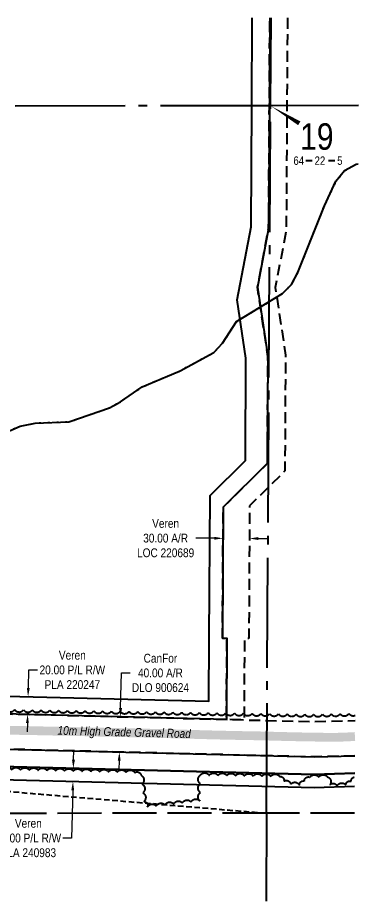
# Model space of a CAD drawing. Extents: x 478322 to 482270, y 6043221 to 6047062.
# Drawn here: x 479275 to 479664, y 6044132 to 6045135 of the extents above; entities that cross this region are included whole.
import ezdxf
from ezdxf.enums import TextEntityAlignment as Align

# ---------------------------------------------------------------- set-up
doc = ezdxf.new("R2010")
doc.units = 0
doc.header["$LTSCALE"] = 5
doc.header["$PDSIZE"] = 0.5
for name, pattern in [('0', [1, 1, 0]), ('foc-ACCESSROAD', [3.75, 2.5, -1.25]), ('foc-QUARTERLINE', [33, 25, -3, 2, -3]), ('foc-TIELINE', [1.875, 1.25, -0.625]), ('foc-TOPO', [1, 0.2, -0.8]), ('foc-UNSURVEYED', [12.5, 10, -2.5]), ('foc-WHEELTRACKS', [2, 0.4, -1.6])]:
    doc.linetypes.add(name, pattern=pattern)
doc.layers.get('Defpoints').update_dxf_attribs({"color": 9})
for name, color, linetype in [('10', 1, 'Continuous'), ('9', 3, 'Continuous'), ('AS-ROADS', 254, 'Continuous'), ('C-AR', 13, 'foc-ACCESSROAD'), ('C-RW', 13, 'Continuous'), ('F-AR', 190, 'foc-ACCESSROAD'), ('L-QSEC', 8, 'foc-QUARTERLINE'), ('L-SECLBL', 7, 'Continuous'), ('L-TIE', 7, 'foc-TIELINE'), ('L-USEC', 7, 'foc-UNSURVEYED'), ('T-BUSH', 110, '0'), ('T-GENERAL', 48, 'foc-TOPO'), ('T-WATER-P3', 160, 'foc-WHEELTRACKS')]:
    doc.layers.add(name, color=color, linetype=linetype)
for name, color, linetype, lineweight in [('C-AR-T', 13, 'Continuous', 9), ('C-RW-T', 13, 'Continuous', 9), ('F-AR-T', 190, 'Continuous', 9)]:
    doc.layers.add(name, color=color, linetype=linetype, lineweight=lineweight)
doc.styles.add('80CG', font='ARIALN.TTF', dxfattribs={"height": 10})
doc.styles.add('80L', font='ARIALN.TTF', dxfattribs={"height": 10})
doc.styles.add('foc-LtypeFont', font='ARIALN.TTF', dxfattribs={"height": 7.35})
doc.styles.add('SIMPLEX', font='ARIALN.TTF')
doc.linetypes.add('foc-TOPO-flowdirection-NOLINE', pattern='A,0,[">",foc-LtypeFont,S=0.3,R=0,X=0,Y=-0.945],-20,[">",foc-LtypeFont,S=0.3,R=0,X=0,Y=-0.945],0', length=20)
doc.dimstyles.new('Compass 5 000', dxfattribs={"dimscale": 5, "dimtxt": 9, "dimasz": 2, "dimexe": 0.2, "dimexo": 0.0625, "dimgap": 0.5, "dimtad": 0, "dimtih": 1, "dimtoh": 1, "dimzin": 0, "dimdsep": 46, "dimtxsty": '80CG', "dimcen": 0.1, "dimse1": 1, "dimse2": 1, "dimclrd": 256, "dimclrt": 256, "dimaunit": 1, "dimadec": 4, "dimazin": 0, "dimtfac": 0.06, "dimtofl": 0, "dimtmove": 0, "dimatfit": 1, "dimfxl": 0.2, "dimtolj": 1, "dimtzin": 0, "dimlwd": -1, "dimarcsym": 0})

# ---------------------------------------------------------------- blocks, each defined once
blk = doc.blocks.new('L-SECLBL')
at = {"layer": '9', "color": 7}
for p, q in [((-5.1, -27.8), (-12.3, -27.8)), ((20.7, -27.8), (13.5, -27.8))]:
    blk.add_line(p, q, dxfattribs=at)
at = {"layer": '10', "color": 2, "style": 'SIMPLEX'}
blk.add_attdef('SEC', text='', height=30, dxfattribs=at).set_placement((0, 0), align=Align.MIDDLE)
at = {"layer": '10', "color": 5, "style": '80L'}
blk.add_attdef('TWP', text='', height=9.5, dxfattribs=at).set_placement((-14.4, -27.4), align=Align.MIDDLE_RIGHT)
blk.add_attdef('RGE', text='', height=9.5, dxfattribs=at).set_placement((3.6, -27.4), align=Align.MIDDLE_CENTER)
blk.add_attdef('MER', text='', height=9.5, dxfattribs=at).set_placement((23.2, -27.4), align=Align.MIDDLE_LEFT)
blk = doc.blocks.new('*D371')
at = {"layer": 'C-AR-T', "transparency": 16777216}
for p, q in [((479498.8, 6044544.2), (479477.9, 6044544.4)), ((479548.8, 6044544), (479558.8, 6044543.9))]:
    blk.add_line(p, q, dxfattribs=at)
for points in [[(479498.9, 6044545.9), (479498.8, 6044542.6), (479508.8, 6044544.2)], [(479548.8, 6044545.6), (479548.8, 6044542.3), (479538.8, 6044544)]]:
    blk.add_solid(points, dxfattribs=at)
at = {"layer": 'Defpoints', "color": 0, "transparency": 16777216}
for p in [(479508.8, 6044544.2), (479508.9, 6044546.4), (479538.8, 6044546.3)]:
    blk.add_point(p, dxfattribs=at)
at = {"layer": 'C-AR-T', "transparency": 16777216, "insert": (479443.6, 6044544.4), "char_height": 10, "attachment_point": 5, "style": '80CG'}
blk.add_mtext('\\A1;Veren\\P30.00 A/R\\PLOC 220689', dxfattribs=at)
blk = doc.blocks.new('*D374')
at = {"layer": 'C-RW-T', "transparency": 16777216}
for p, q in [((479287.6, 6044374.4), (479288.1, 6044394.7)), ((479288.1, 6044394.7), (479298.1, 6044394.7)), ((479286.6, 6044334.3), (479286.3, 6044324.3))]:
    blk.add_line(p, q, dxfattribs=at)
for points in [[(479285.9, 6044374.4), (479289.2, 6044374.3), (479287.3, 6044364.4)], [(479284.9, 6044334.3), (479288.2, 6044334.3), (479286.8, 6044344.3)]]:
    blk.add_solid(points, dxfattribs=at)
at = {"layer": 'Defpoints', "color": 0, "transparency": 16777216}
for p in [(479158.3, 6044367.6), (479287.3, 6044364.4), (479157.8, 6044347.5)]:
    blk.add_point(p, dxfattribs=at)
at = {"layer": 'C-RW-T', "transparency": 16777216, "insert": (479337.6, 6044394.7), "char_height": 10, "attachment_point": 5, "style": '80CG'}
blk.add_mtext('\\A1;Veren\\P20.00 P/L R/W\\PPLA 220247', dxfattribs=at)
blk = doc.blocks.new('*D375')
at = {"layer": 'Defpoints', "color": 0, "transparency": 16777216}
for p in [(479286.3, 6044344.3), (479392.2, 6044341.6), (479285.3, 6044304.3)]:
    blk.add_point(p, dxfattribs=at)
at = {"layer": 'F-AR-T', "transparency": 16777216}
for p, q in [((479392.4, 6044351.6), (479393.4, 6044391.3)), ((479393.4, 6044391.3), (479403.4, 6044391.3)), ((479390.9, 6044291.6), (479390.6, 6044281.6))]:
    blk.add_line(p, q, dxfattribs=at)
for points in [[(479390.7, 6044351.6), (479394.1, 6044351.5), (479392.2, 6044341.6)], [(479389.2, 6044291.7), (479392.5, 6044291.6), (479391.1, 6044301.6)]]:
    blk.add_solid(points, dxfattribs=at)
at = {"layer": 'F-AR-T', "transparency": 16777216, "insert": (479437.7, 6044391.3), "char_height": 10, "attachment_point": 5, "style": '80CG'}
blk.add_mtext('\\A1;CanFor\\P40.00 A/R\\PDLO 900624', dxfattribs=at)
blk = doc.blocks.new('*D431')
at = {"layer": 'C-RW-T', "transparency": 16777216}
for p, q in [((479338.9, 6044293), (479339.2, 6044303)), ((479338, 6044257.9), (479336.7, 6044203.8)), ((479336.7, 6044203.8), (479326.7, 6044203.8))]:
    blk.add_line(p, q, dxfattribs=at)
for points in [[(479337.2, 6044293), (479340.6, 6044293), (479338.7, 6044283)], [(479336.4, 6044258), (479339.7, 6044257.9), (479338.3, 6044267.9)]]:
    blk.add_solid(points, dxfattribs=at)
at = {"layer": 'Defpoints', "color": 0, "transparency": 16777216}
for p in [(479155.7, 6044287.6), (479155.3, 6044272.5), (479338.3, 6044267.9)]:
    blk.add_point(p, dxfattribs=at)
at = {"layer": 'C-RW-T', "transparency": 16777216, "insert": (479287.6, 6044203.8), "char_height": 10, "attachment_point": 5, "style": '80CG'}
blk.add_mtext('\\A1;Veren\\P15.00 P/L R/W\\PPLA 240983', dxfattribs=at)

msp = doc.modelspace()

# ---------------------------------------------------------------- linework, layer by layer
at = {"layer": 'AS-ROADS', "const_width": 9.995, "flags": 128}
msp.add_lwpolyline([(479658.736, 6044319.117), (479652.188, 6044318.754), (479644.094, 6044318.407), (479635.929, 6044318.245), (479627.577, 6044318.247), (479619.019, 6044318.364), (479610.291, 6044318.521), (479601.475, 6044318.635), (479592.693, 6044318.817), (479583.94, 6044319.011), (479575.19, 6044319.226), (479566.345, 6044319.448), (479557.366, 6044319.708), (479548.26, 6044319.895), (479539.019, 6044320.069), (479529.637, 6044320.228), (479520.134, 6044320.412), (479510.529, 6044320.62), (479500.814, 6044320.844), (479491.063, 6044321.096), (479481.233, 6044321.367), (479471.393, 6044321.632), (479461.624, 6044321.91), (479451.908, 6044322.182), (479442.25, 6044322.441), (479432.596, 6044322.681), (479422.938, 6044322.928), (479413.235, 6044323.139), (479403.494, 6044323.352), (479393.702, 6044323.561), (479383.874, 6044323.754), (479374.063, 6044323.976), (479364.288, 6044324.214), (479354.59, 6044324.46), (479344.972, 6044324.666), (479335.46, 6044324.881), (479326.035, 6044325.061), (479316.71, 6044325.249), (479307.471, 6044325.439), (479298.291, 6044325.652), (479289.164, 6044325.837), (479280.1, 6044325.992), (479270.991, 6044326.156), (479261.85, 6044326.325)], dxfattribs=at)
at = {"layer": 'C-AR', "flags": 128}
msp.add_lwpolyline([(479582.02, 6045135.475), (479581.456, 6045035.527), (479580.657, 6044894.185), (479568.24, 6044829.086), (479579.855, 6044752.144), (479579.113, 6044620.706), (479560.338, 6044602.159), (479539.034, 6044581.112), (479538.195, 6044430.553), (479533.197, 6044430.582), (479532.682, 6044338), (479512.695, 6044338.507), (479513.208, 6044430.698), (479508.211, 6044430.721), (479509.041, 6044579.58), (479559.17, 6044629.105), (479559.857, 6044750.699), (479547.965, 6044829.478), (479560.678, 6044896.13), (479561.466, 6045035.503), (479562.03, 6045135.437)], dxfattribs=at)
at = {"layer": 'C-RW'}
for points in [[(479562.03, 6045135.437), (479561.466, 6045035.503), (479560.678, 6044896.13), (479547.965, 6044829.478), (479559.857, 6044750.699), (479559.17, 6044629.105), (479509.041, 6044579.58), (479508.211, 6044430.721), (479513.208, 6044430.698), (479512.695, 6044338.507), (479139.039, 6044348.004)], [(479139.289, 6044368.083), (479492.82, 6044359.227), (479493.219, 6044430.809), (479494.122, 6044592.942), (479534.203, 6044632.537), (479534.86, 6044748.894), (479524.868, 6044815.079), (479540.7, 6044898.076), (479541.476, 6045035.477), (479542.04, 6045135.399)], [(479658.414, 6044262.34), (479612.359, 6044261.019), (479136.514, 6044272.952), (479001.294, 6044281.133), (478871.821, 6044287.318), (478836.668, 6044290.778), (478843.837, 6044434.815), (478858.81, 6044434.07), (478852.352, 6044304.299), (478872.914, 6044302.275), (479002.104, 6044296.104), (479137.155, 6044287.933), (479612.332, 6044276.017), (479658.499, 6044277.341)]]:
    msp.add_lwpolyline(points, dxfattribs=at)
at = {"layer": 'C-RW', "flags": 128}
msp.add_lwpolyline([(479658.499, 6044277.341), (479612.332, 6044276.017), (479137.155, 6044287.933), (479002.104, 6044296.104), (478872.914, 6044302.275), (478852.352, 6044304.299), (478858.81, 6044434.07), (478878.775, 6044433.077), (478873.261, 6044322.271), (479003.058, 6044316.071), (479138.009, 6044307.907), (479612.296, 6044296.014), (479658.613, 6044297.342)], dxfattribs=at)
at = {"layer": 'F-AR', "flags": 128}
for points in [[(478621.316, 6044386.859), (478853.957, 6044364.56), (478876.251, 6044362.423), (479004.406, 6044356.061), (479139.039, 6044348.004), (479558.838, 6044337.336), (479612.179, 6044335.981), (479658.84, 6044337.358)], [(479658.613, 6044297.354), (479612.273, 6044295.987), (479558.611, 6044297.35), (479138.009, 6044307.907), (479003.058, 6044316.071), (478873.261, 6044322.271), (478621.484, 6044347.11)]]:
    msp.add_lwpolyline(points, dxfattribs=at)
at = {"layer": 'L-QSEC'}
msp.add_line((479562.793, 6045035.417), (479563.36, 6045135.44), dxfattribs=at)
at = {"layer": 'L-QSEC', "flags": 128}
for points in [[(479562.793, 6045035.417), (479562.793, 6045035.417), (478754.408, 6045034.322)], [(479558.241, 6044232.019), (479562.793, 6045035.417)], [(479662.796, 6045035.552), (479562.793, 6045035.417)], [(479558.241, 6044232.019), (479557.675, 6044131.964)]]:
    msp.add_lwpolyline(points, dxfattribs=at)
at = {"layer": 'L-SECLBL', "flags": 128}
msp.add_lwpolyline([(479562.793, 6045035.417, 0, 5, 0), (479595.471, 6045015.496, 5, 5, 0)], format="xyseb", dxfattribs=at)
at = {"layer": 'L-TIE', "flags": 128}
msp.add_lwpolyline([(478943.867, 6044283.876), (479558.241, 6044232.019)], dxfattribs=at)
at = {"layer": 'L-USEC'}
for p, q in [((479558.241, 6044232.019), (478740.67, 6044231.561)), ((479658.243, 6044232.075), (479558.241, 6044232.019))]:
    msp.add_line(p, q, dxfattribs=at)
at = {"layer": 'T-BUSH', "flags": 128}
for points in [[(478952.485, 6044520.33, 0.52056705), (478959.248, 6044512.971, 0.52056705), (478966.011, 6044505.612, 0.52056705), (478975.459, 6044504.264, 0.52056705), (478985.453, 6044504.141, 0.52056705), (478995.447, 6044504.018, 0.52056705), (479005.441, 6044503.894, 0.52056705), (479015.435, 6044503.771, 0.52056705), (479025.429, 6044503.648, 0.52056705), (479035.423, 6044503.525, 0.52056705), (479038.655, 6044497, 0.52056705), (479038.231, 6044487.014, 0.52056705), (479037.807, 6044477.028, 0.52056705), (479037.383, 6044467.042, 0.52056705), (479036.959, 6044457.057, 0.52056705), (479036.535, 6044447.071, 0.52056705), (479036.111, 6044437.085, 0.52056705), (479035.688, 6044427.099, 0.52056705), (479035.264, 6044417.113, 0.52056705), (479034.84, 6044407.128, 0.52056705), (479034.416, 6044397.142, 0.52056705), (479033.992, 6044387.156, 0.52056705), (479033.568, 6044377.17, 0.52056705), (479033.144, 6044367.184, 0.52056705), (479032.72, 6044357.199, 0.52056705), (479042.321, 6044356.411, 0.52056705), (479052.306, 6044355.976, 0.52056705), (479062.291, 6044355.541, 0.52056705), (479072.277, 6044355.106, 0.52056705), (479082.262, 6044354.671, 0.52056705), (479092.247, 6044354.236, 0.52056705), (479102.233, 6044353.802, 0.52056705), (479112.218, 6044353.367, 0.52056705), (479122.203, 6044352.932, 0.52056705), (479132.189, 6044352.497, 0.52056705), (479142.174, 6044352.062, 0.52056705), (479152.159, 6044351.627, 0.52056705), (479162.15, 6044351.38, 0.52056705), (479172.144, 6044351.222, 0.52056705), (479182.137, 6044351.063, 0.52056705), (479192.131, 6044350.905, 0.52056705), (479202.124, 6044350.746, 0.52056705), (479212.118, 6044350.587, 0.52056705), (479222.111, 6044350.429, 0.52056705), (479232.105, 6044350.27, 0.52056705), (479242.098, 6044350.111, 0.52056705), (479252.092, 6044349.953, 0.52056705), (479262.086, 6044349.794, 0.52056705), (479272.079, 6044349.635, 0.52056705), (479282.073, 6044349.477, 0.52056705), (479292.066, 6044349.318, 0.52056705), (479302.06, 6044349.159, 0.52056705), (479312.053, 6044349.001, 0.52056705), (479322.047, 6044348.842, 0.52056705), (479332.04, 6044348.683, 0.52056705), (479342.034, 6044348.525, 0.52056705), (479352.027, 6044348.366, 0.52056705), (479362.021, 6044348.207, 0.52056705), (479372.014, 6044348.049, 0.52056705), (479382.008, 6044347.89, 0.52056705), (479392.001, 6044347.731, 0.52056705), (479401.995, 6044347.573, 0.52056705), (479411.989, 6044347.414, 0.52056705), (479421.982, 6044347.255, 0.52056705), (479431.976, 6044347.097, 0.52056705), (479441.969, 6044346.938, 0.52056705), (479451.963, 6044346.779, 0.52056705), (479461.956, 6044346.621, 0.52056705), (479471.95, 6044346.462, 0.52056705), (479481.943, 6044346.303, 0.52056705), (479491.937, 6044346.145, 0.52056705), (479501.93, 6044345.986, 0.52056705), (479511.924, 6044345.828, 0.52056705), (479521.917, 6044345.669, 0.52056705), (479531.911, 6044345.51, 0.52056705), (479541.904, 6044345.352, 0.52056705), (479551.898, 6044345.193, 0.52056705), (479561.891, 6044345.034, 0.52056705), (479571.885, 6044344.876, 0.52056705), (479581.879, 6044344.717, 0.52056705), (479591.872, 6044344.558, 0.52056705), (479601.866, 6044344.4, 0.52056705), (479611.859, 6044344.269, 0.52056705), (479621.851, 6044344.506, 0.52056705), (479631.843, 6044344.743, 0.52056705), (479641.835, 6044344.98, 0.52056705), (479651.827, 6044345.218, 0.33506931), (479658.872, 6044343.119, 0.33506931)], [(478829.731, 6044323.826, -0.52056705), (478839.573, 6044322.086, -0.52056705), (478840.235, 6044313.187, -0.52056705), (478839.524, 6044303.218, -0.52056705), (478838.813, 6044293.248, -0.52056705), (478846.506, 6044290.295, -0.52056705), (478856.442, 6044289.215, -0.52056705), (478866.379, 6044288.136, -0.52056705), (478876.315, 6044287.056, -0.52056705), (478883.746, 6044291.038, -0.52056705), (478889.361, 6044298.741, -0.52056705), (478899.337, 6044298.131, -0.52056705), (478909.313, 6044297.52, -0.52056705), (478919.289, 6044296.909, -0.52056705), (478929.265, 6044296.298, -0.52056705), (478939.241, 6044295.687, -0.52056705), (478949.217, 6044295.076, -0.52056705), (478959.193, 6044294.465, -0.52056705), (478969.17, 6044293.854, -0.52056705), (478979.146, 6044293.243, -0.52056705), (478989.122, 6044292.632, -0.52056705), (478999.098, 6044292.021, -0.52056705), (479009.076, 6044291.455, -0.52056705), (479019.056, 6044290.906, -0.52056705), (479029.036, 6044290.356, -0.52056705), (479039.015, 6044289.806, -0.52056705), (479048.995, 6044289.256, -0.52056705), (479058.974, 6044288.706, -0.52056705), (479068.954, 6044288.156, -0.52056705), (479078.934, 6044287.606, -0.52056705), (479088.913, 6044287.056, -0.52056705), (479098.893, 6044286.506, -0.52056705), (479108.873, 6044285.956, -0.52056705), (479118.852, 6044285.406, -0.52056705), (479128.832, 6044284.856, -0.52056705), (479138.812, 6044284.332, -0.52056705), (479148.805, 6044284.109, -0.52056705), (479158.797, 6044283.886, -0.52056705), (479168.789, 6044283.662, -0.52056705), (479178.781, 6044283.439, -0.52056705), (479188.774, 6044283.216, -0.52056705), (479198.766, 6044282.993, -0.52056705), (479208.758, 6044282.77, -0.52056705), (479218.75, 6044282.547, -0.52056705), (479228.743, 6044282.324, -0.52056705), (479238.735, 6044282.1, -0.52056705), (479248.727, 6044281.877, -0.52056705), (479258.719, 6044281.654, -0.52056705), (479268.712, 6044281.431, -0.52056705), (479278.704, 6044281.208, -0.52056705), (479288.696, 6044280.985, -0.52056705), (479298.689, 6044280.762, -0.52056705), (479308.681, 6044280.538, -0.52056705), (479318.673, 6044280.315, -0.52056705), (479328.665, 6044280.092, -0.52056705), (479338.658, 6044279.869, -0.52056705), (479348.65, 6044279.646, -0.52056705), (479358.642, 6044279.423, -0.52056705), (479368.634, 6044279.2, -0.52056705), (479378.627, 6044278.977, -0.52056705), (479388.619, 6044278.753, -0.52056705), (479398.611, 6044278.53, -0.52056705), (479408.603, 6044278.307, -0.52056705), (479415.803, 6044275.06, -0.52056705), (479416.821, 6044265.117, -0.52056705), (479417.839, 6044255.174, -0.52056705), (479418.857, 6044245.232, -0.52056705), (479422.976, 6044239.15, -0.52056705), (479432.905, 6044240.302, -0.52056705), (479442.833, 6044241.453, -0.52056705), (479452.761, 6044242.604, -0.52056705), (479462.689, 6044243.756, -0.52056705), (479472.617, 6044244.907, -0.52056705), (479482.546, 6044246.059, -0.52056705), (479483.162, 6044255.428, -0.52056705), (479483.07, 6044265.422, -0.52056705), (479483.101, 6044275.292, -0.52056705), (479493.094, 6044275.119, -0.52056705), (479503.087, 6044274.945, -0.52056705), (479513.081, 6044274.771, -0.52056705), (479523.074, 6044274.597, -0.52056705), (479533.067, 6044274.423, -0.52056705), (479543.06, 6044274.249, -0.52056705), (479553.054, 6044274.076, -0.52056705), (479563.047, 6044273.902, -0.52056705), (479573.04, 6044273.728, -0.52056705), (479578.161, 6044268.54, -0.52056705), (479585.807, 6044265.169, -0.52056705), (479595.719, 6044263.884, -0.52056705), (479601.159, 6044268.611, -0.52056705), (479607.575, 6044272.916, -0.52056705), (479617.569, 6044273.054, -0.52056705), (479627.563, 6044273.192, -0.52056705), (479630.359, 6044264.487, -0.52056705), (479638.418, 6044263.088, -0.52056705), (479648.347, 6044264.239, -0.52056705), (479654.569, 6044268.236, -0.44183097), (479658.423, 6044273.13, -0.44183097)]]:
    msp.add_lwpolyline(points, format="xyb", dxfattribs=at)
at = {"layer": 'T-WATER-P3', "linetype": 'foc-TOPO-flowdirection-NOLINE', "flags": 128}
msp.add_lwpolyline([(479194.403, 6044659.963), (479223.756, 6044653.077), (479228.291, 6044653.736), (479232.846, 6044654.397), (479249.482, 6044659.216), (479278.252, 6044671.668), (479295.327, 6044675.036), (479333.56, 6044676.511), (479379.712, 6044692.383), (479392.309, 6044699.222), (479416.863, 6044716.278), (479460.002, 6044734.325), (479498.528, 6044755.306), (479508.391, 6044765.814), (479524.139, 6044790.252), (479576.559, 6044822.237), (479586.498, 6044832.47), (479593.925, 6044846.192), (479624.113, 6044921.91), (479637.166, 6044949.721), (479646.989, 6044961.755), (479660.1, 6044969.037), (479662.421, 6044969.427)], dxfattribs=at)
at = {"layer": 'T-WATER-P3', "flags": 128}
msp.add_lwpolyline([(479194.403, 6044659.963), (479223.756, 6044653.077), (479232.846, 6044654.397), (479249.482, 6044659.216), (479278.252, 6044671.668), (479295.327, 6044675.036), (479333.56, 6044676.511), (479379.712, 6044692.383), (479392.309, 6044699.222), (479416.863, 6044716.278), (479460.002, 6044734.325), (479498.528, 6044755.306), (479508.391, 6044765.814), (479524.139, 6044790.252), (479576.559, 6044822.237), (479586.498, 6044832.47), (479593.925, 6044846.192), (479624.113, 6044921.91), (479637.166, 6044949.721), (479646.989, 6044961.755), (479660.1, 6044969.037), (479662.421, 6044969.427)], dxfattribs=at)

# ---------------------------------------------------------------- block references
at = {"layer": 'L-SECLBL'}
msp.add_blockref('L-SECLBL', (479615.357, 6045000.518), dxfattribs=at).add_auto_attribs({'SEC': '19', 'TWP': '64', 'RGE': '22', 'MER': '5'})

# ---------------------------------------------------------------- texts
at = {"layer": 'T-GENERAL', "insert": (479320.948, 6044331.22), "char_height": 9.9947, "attachment_point": 1, "rotation": 358.519606, "style": '80L'}
msp.add_mtext_dynamic_manual_height_columns('{\\fArial Narrow|b0|i1|c0|p34;10m High Grade Gravel Road}', width=152.1271, gutter_width=49.947, heights=[0], dxfattribs=at)

# ---------------------------------------------------------------- dimensions: what is measured, and where the dimension line sits
at = {"layer": 'C-AR-T'}
dim = msp.add_linear_dim(base=(479508.843, 6044544.191), p1=(479538.84, 6044546.278), p2=(479508.856, 6044546.445), angle=179.680733, text='Veren\\P30.00 A/R\\PLOC 220689', dimstyle='Compass 5 000', dxfattribs=at)
dim.commit()
dim.dimension.update_dxf_attribs({"geometry": '*D371', "text_midpoint": (479443.565, 6044544.364), "dimtype": 161})
at = {"layer": 'C-RW-T'}
for base, p1, p2, angle, text, picture, middle in [((479287.321, 6044364.375), (479157.766, 6044347.528), (479158.269, 6044367.608), 88.565084, 'Veren\\P20.00 P/L R/W\\PPLA 220247', '*D374', (479337.62, 6044394.703)), ((479338.28, 6044267.922), (479155.679, 6044287.579), (479155.302, 6044272.502), 268.565991, 'Veren\\P15.00 P/L R/W\\PPLA 240983', '*D431', (479287.588, 6044203.766))]:
    dim = msp.add_linear_dim(base=base, p1=p1, p2=p2, angle=angle, text=text, dimstyle='Compass 5 000', dxfattribs=at)
    dim.commit()
    dim.dimension.update_dxf_attribs({"geometry": picture, "text_midpoint": middle, "dimtype": 161})
at = {"layer": 'F-AR-T'}
dim = msp.add_linear_dim(base=(479392.152, 6044341.571), p1=(479285.305, 6044304.295), p2=(479286.32, 6044344.261), angle=88.54431, text='CanFor\\P40.00 A/R\\PDLO 900624', dimstyle='Compass 5 000', dxfattribs=at)
dim.commit()
dim.dimension.update_dxf_attribs({"geometry": '*D375', "text_midpoint": (479437.686, 6044391.308), "dimtype": 161})

doc.saveas('drawing.dxf')
